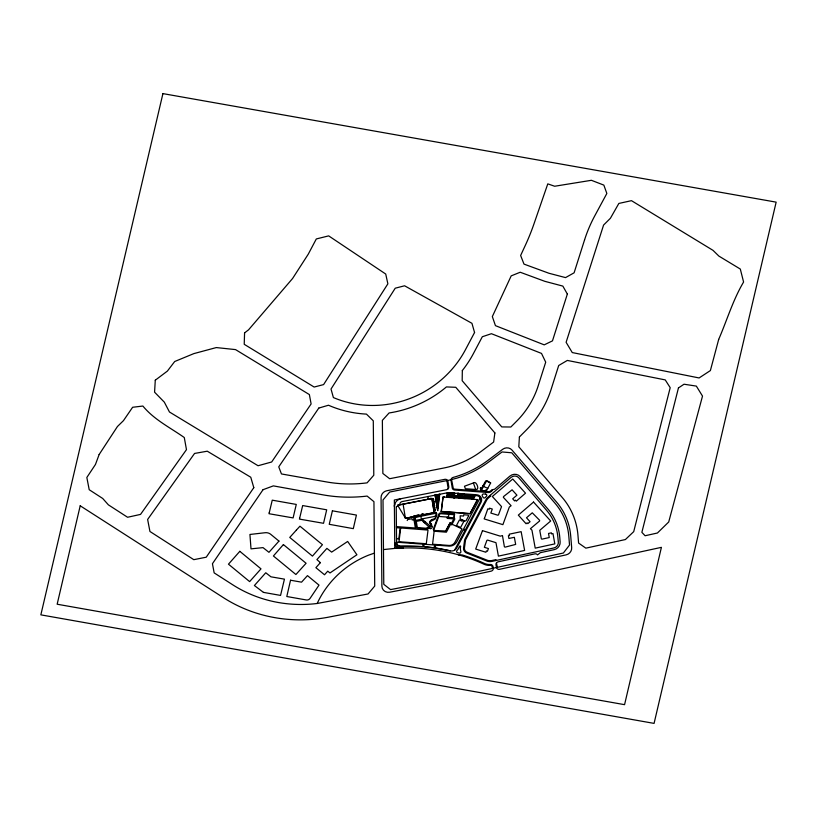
<?xml version="1.0" encoding="UTF-8"?>
<svg xmlns="http://www.w3.org/2000/svg" width="817" height="817" viewBox="0 0 817 817"><rect width="100%" height="100%" fill="white"/><g stroke="black" fill="none" stroke-linecap="round" stroke-linejoin="round"><path stroke-width="1.23" d="M453.425 496.174L452.598 496.522M458.174 495.092L458.48 493.723M451.709 495.041L451.055 494.99M458.235 495.419L457.591 495.347M450.586 493.233L450.371 494.295M449.871 492.957L449.595 494.663L450.443 494.53M453.823 493.182C455.447 492.447 454.313 496.368 453.782 494.714M454.078 493.202L453.823 493.427M461.922 494.122C462.003 497.073 460.543 494.183 461.319 493.744M460.89 497.41L461.002 496.675M451.219 493.182L451.975 493.499L450.994 494.775L451.158 493.182L451.107 494.469M451.648 494.724L451.842 493.948M451.781 494.642L451.832 493.478M458.49 493.846L457.745 493.56L457.622 494.867M437.187 500.372L437.606 500.923C437.657 501.761 435.543 502.884 438.341 501.505C435.675 499.483 440.383 500.341 436.584 501.485L436.298 502.169M450.085 495.705L449.36 496.532M461.513 496.705L460.911 496.95M429.732 528.415C430.865 530.151 434.011 525.842 431.488 525.811M461.758 494.214L461.115 493.672M459.236 496.624L458.511 497.216L458.817 496.419M448.359 494.295L448.502 493.294M453.231 493.631L453.129 494.714M459.113 494.111L459.062 495.378M459.767 495.286L459.869 494.152M455.406 496.297L454.64 496.92M450.994 494.52L451.678 494.54M454.262 497.471L453.843 497.42M459.726 497.982L459.705 497.665M465.874 495.684L465.363 496.072L465.496 495.562M465.21 495.858L465.394 495.725M450.535 493.192L449.758 492.917L450.422 492.927M451.188 493.539L451.852 493.243M453.752 493.856L453.67 494.571M458.511 497.216L459.246 496.818L458.613 497.053M458.398 493.815L458.296 494.796M449.85 494.673L450.238 494.295L450.024 494.888M453.986 494.979L454.283 494.612M454.099 495.286L454.283 494.602M461.411 495.48L461.442 495.776M434.236 530.468L432.571 544.214L449.136 545.45A5.985 5.658 -27.6 0 0 454.967 542.171L462.024 528.905L451.301 523.901M437.636 508.623L439.423 494.336L435.308 495.102L439.189 494.52M437.698 510.564L435.114 495L437.698 510.564L439.76 494.142M436.064 531.367L435.655 530.57M441.282 511.524L443.1 497.063M444.172 497.206L444.285 496.562M447.369 497.359L447.471 496.205L461.768 497.257L461.676 498.431M447.961 492.692L447.675 494.969L461.983 496.021L462.269 493.693L462.187 494.336M447.338 517.059L447.185 518.387L453.823 518.887L451.454 523.329L450.167 522.717L445.735 531.03L434.021 530.447M454.395 517.825L454.364 513.964L448.829 514.312L448.451 517.375L454.395 517.825L454.364 513.964L440.629 512.943A1.603 1.522 -27.6 0 0 438.943 514.016L433.255 529.385L434.266 531.213L446.388 532.194L450.647 524.187L451.811 524.728L454.855 518.999L453.721 517.008L454.415 518.254M464.301 493.846L463.678 498.544M472.553 499.167L474.207 496.052L464.74 495.347L464.342 498.554M465.047 498.676L465.098 496.001M470.132 513.658L477.598 499.616L443.008 496.981L441.221 511.524L470.132 513.658L441.19 511.381M472.124 499.197L472.41 496.583L465.333 496.052L472.451 496.654M472.134 499.207L472.44 496.644M433.061 499.279L433.337 499.258M433.337 501.24L433.735 501.413M434.287 505.723L434.45 505.723M436.891 500.3L436.584 501.485L436.166 500.923M457.52 495.153C459.266 494.755 457.765 495.684 457.704 493.917L458.408 493.631M449.146 493.366L449.033 494.285M436.278 495.562L435.747 496.44L436.115 495.531M438.658 495.102L438.423 495.888M451.893 496.154C450.208 497.757 453.547 495.408 451.362 497.032M456.335 496.491C454.65 498.094 457.99 495.745 455.804 497.369M470.388 497.563C468.692 499.167 472.042 496.818 469.857 498.441M437.136 496.348L436.738 497.379L437.514 496.624M437.361 502.547L437.698 502.557M436.84 500.382L437.269 500.014M448.533 494.857L448.85 492.774L448.727 493.294M452.832 493.57L452.955 493.049L452.608 495.02M459.481 494.091L459.603 493.57L459.266 495.572M451.117 496.675C452.761 494.724 449.564 497.349 450.739 495.878M455.13 496.113L454.63 496.899L454.967 496.072M460.88 495.664L461.523 495.694M400.912 498.697A7.802 7.373 -27.6 0 0 394.407 506.428A7.925 7.486 -27.6 0 1 394.54 504.988L394.795 504.048M437.197 498.176L436.697 499.483L437.677 499.258C437.473 498.932 436.431 496.511 438.035 497.624C436.942 498.472 437.044 498.452 437.646 498.064M437.606 497.185L437.452 498.115M437.238 501.372L436.595 502.435M437.932 499.902L437.289 500.964M437.912 501.066L437.381 501.934M437.851 504.804C436.135 506.397 439.475 504.018 437.32 505.672M451.27 495.786L451.311 496.624M453.159 495.99L453.2 496.777M457.03 496.307L456.907 497.053L457.285 496.481M458.97 496.45L458.837 497.257M465.874 496.195C463.862 498.013 467.824 495.306 465.22 497.267M467.538 496.256C464.822 501.087 469.714 493.611 466.313 498.411M468.805 496.91C466.711 498.85 470.786 495.95 468.151 497.972M472.277 497.482L471.879 498.503L472.635 497.727M436.431 513.117L435.471 512.034L434.266 512.269L434.756 513.474L414.954 517.457L414.546 516.661L420.867 516.283L421.368 519.275L415.312 520.47L416.425 527.22A1.471 1.389 -27.6 0 0 417.681 528.344L426.893 529.028A1.471 1.389 -27.6 0 0 428.108 528.548L431.672 524.79L430.682 523.401A1.399 1.328 -27.6 0 1 431.039 521.215L434.44 519.459A1.195 1.123 -27.6 0 0 435.032 518.805C436.482 517.304 438.433 511.36 434.685 513.066M429.507 527.853L431.284 525.893M458.531 554.855L458.562 554.784A5.964 5.637 -27.6 0 0 460.941 554.947A4.126 3.901 -27.6 0 1 462.708 555.09A183.233 173.245 -27.6 0 1 484.45 563.444A12.163 11.499 -27.6 0 0 490.333 564.506A2.757 2.604 -27.6 0 1 493.039 566.549L493.356 568.336A2.757 2.604 -27.6 0 1 491.272 571.114L429.619 584.502L389.719 592.223A6.883 6.505 -27.6 0 1 381.886 586.116L381.069 497.553A6.883 6.505 -27.6 0 1 386.809 490.741L444.908 479.313A2.757 2.604 -27.6 0 1 447.93 481.376L448.788 486.585A2.757 2.604 -27.6 0 1 446.531 489.7L394.345 499.994L394.795 548.391L383.459 549.586M456.877 496.266L456.499 497.002L457.142 497.032M449.044 496.246L449.483 495.674M434.981 517.038L436.053 514.138M435.022 518.826L435.001 518.866A1.879 1.777 -27.6 0 0 434.001 519.091L430.661 520.654A2.022 1.91 -27.6 0 0 430.15 523.809L431.499 525.014L430.334 526.209L422.44 519.367M433.735 530.019L439.362 514.812A1.603 1.522 -27.6 0 1 441.047 513.73L454.773 514.751M436.595 498.768L437.105 497.757L437.616 498.207L436.595 498.768L436.176 498.217M438.709 495.858L437.728 495.868L437.851 496.838L438.218 495.837M433.909 503.599L433.99 503.538M437.034 500.443L436.217 501.025L437.606 500.923L437.381 501.424L436.462 500.504M435.747 496.44L436.595 495.786M436.472 497.798L436.227 498.319L437.616 498.207L437.401 498.707L436.472 497.798L437.105 497.757M451.188 492.906L451.995 492.968M457.694 493.325L458.511 493.345L457.98 493.305M445.745 531.04L450.177 522.727M456.437 525.566L459.409 519.959L462.146 521.246L462.402 520.123L464.097 520.919L460.594 527.496L456.427 525.556M473.319 499.299L475.32 495.541M480.539 487.759L480.907 488.637A1.511 1.43 -27.6 0 0 482.061 490.69L485.543 490.946A1.236 1.174 -27.6 0 0 486.779 490.261L490.649 482.98L487.514 481.519A1.236 1.174 -27.6 0 0 485.87 482.091L483.47 486.585L482.97 485.747L483.378 486.544L482.04 489.066L480.488 487.851A1.511 1.43 -27.6 0 0 481.642 489.894M481.632 488.27L485.451 481.295A1.236 1.174 -27.6 0 1 487.095 480.723L490.649 482.98M470.051 513.515L477.496 499.534M480.222 497.767L463.658 528.926L465.424 529.753M454.528 550.229L480.243 501.893A4.585 4.34 -27.6 0 0 476.781 495.643L464.189 494.724M455.038 496.501L454.63 496.899L455.416 496.767M470.439 496.746L470.633 496.593M436.932 496.297L436.492 497.41M496.45 562.974L497.369 567.345M431.182 524.106L430.273 522.604M435.737 495.664L435.512 496.225M437.054 497.287L436.829 497.849M436.349 498.319L436.012 499.197M437.361 501.158L437.146 501.72M437.299 504.896L437.075 505.468M451.352 496.256L451.127 496.828M454.62 496.205L454.415 496.726M455.784 496.593L455.569 497.165M465.2 496.317L464.934 497.002M466.936 496.368L466.681 496.991M466.282 497.39L465.996 498.135M468.131 497.022L467.865 497.716M469.836 497.665L469.612 498.227M471.603 497.594L471.338 498.278M436.932 498.104L436.38 499.524M449.34 495.357L448.901 496.47M453.006 495.96L452.792 496.675M460.88 496.409L460.226 498.237L458.725 497.9L459.246 496.746L460.502 497.359M472.063 497.43L471.542 498.441L472.328 498.544M320.417 562.586L315.893 567.682L324.523 574.78L327.729 571.175L329.986 572.942L356.906 554.763L347.664 541.457L331.651 552.118L326.902 548.381L316.904 559.604L320.427 562.688M452.761 496.613L453.118 496.613M451.883 493.019L451.28 492.957M465.598 496.103L465.139 495.613L465.751 495.766M423.451 521.787L421.766 520.296L416.292 521.379L417.293 527.425M424.289 522.706L425.259 521.685M427.7 527.751L428.956 526.434L429.374 527.231L423.369 521.879M435.308 495.102L437.657 508.654M447.839 492.692L402.127 501.567A2.757 2.604 -27.6 0 0 399.86 504.589L396.439 506.693M456.928 496.991L456.203 497.002M454.242 495.204L453.731 495.173M430.62 520.429L433.173 519.112M374.421 553.119L368.692 555.111A91.77 86.776 -27.6 0 0 317.17 603.487M492.1 489.853L494.663 489.199L509.869 476.127A7.343 6.944 -27.6 0 1 520.204 476.668L548.033 509.154A55.076 52.074 -27.6 0 1 559.768 537.331L560.135 541.865A7.343 6.944 -27.6 0 1 554.181 549.667L540.292 552.69L537.545 554.906A2.757 2.604 -27.6 0 0 534.788 553.875L498.207 561.81A2.757 2.604 -27.6 0 0 496.001 564.966L496.522 567.652A2.757 2.604 -27.6 0 0 499.258 569.367L566.089 554.876A6.883 6.505 -27.6 0 0 571.675 547.625L570.715 535.993A66.187 62.582 -27.6 0 0 556.612 502.138L512.014 450.085A6.883 6.505 -27.6 0 0 502.68 449.299L488.229 460.165A99.112 93.71 -27.6 0 1 455.181 476.842L453.088 477.434A2.757 2.604 -27.6 0 0 451.025 480.498L452.25 487.933A2.757 2.604 -27.6 0 0 454.609 490.037L488.3 492.528A3.676 3.472 -27.6 0 0 491.078 491.599L491.63 491.129A1.379 1.297 -27.6 0 0 492.11 489.934L490.496 490.956A2.757 2.604 -27.6 0 1 488.413 491.65L454.722 489.158A1.838 1.736 -27.6 0 1 453.149 487.759L451.576 479.63M438.443 495.899L438.647 496.777L437.851 496.838M447.645 480.57L456.877 478.149A100.961 95.456 -27.6 0 0 489.312 461.544L502.047 451.964L511.789 452.792L555.121 503.354A64.247 60.744 -27.6 0 1 568.806 536.228L569.531 545.031L563.373 553.017L429.211 582.143L390.567 589.608L383.786 584.329L383.01 499.953L389.668 492.048L447.573 480.447M428.261 498.625L428.435 499.248L427.904 496.47M430.743 498.135L430.845 498.768M397.654 505.304L431.979 498.493L397.603 505.192L405.579 518.376M432.622 498.983L433.48 498.789L432.54 498.881L432.744 499.616M432.683 499.718L433.613 499.647L432.724 499.82M432.979 501.138L433.827 500.933L432.887 501.035L433.092 501.771M433.97 501.801L433.061 501.924L433.97 501.801L433.786 500.862M433.429 504.13L433.245 503.19L434.154 503.068L434.327 503.946L433.429 504.13L434.164 503.772M433.286 503.292L434.184 503.088M433.684 505.437L434.501 505.161L434.685 506.101C433.459 505.948 435.022 506.652 433.602 505.335L434.542 505.274M434.144 508.429L433.96 507.49C436.829 507.183 432.734 509.022 434.981 508.245M434.511 510.37L434.307 509.645L435.247 509.573L434.327 509.696M434.45 510.472L435.379 510.349L434.491 510.584M413.8 516.089L414.433 516.007M417.252 515.425L419.131 515.057M413.555 516.303L415.965 516.252M417.324 515.558L419.734 515.507M422.032 514.628L423.911 514.23M413.943 516.324L414.536 516.201M415.199 516.078L415.792 515.946M417.691 515.588L418.498 515.139M405.538 518.233L434.256 512.555M403.108 504.263L405.436 518.397L434.338 512.678L434.756 513.474M415.587 519.285L412.217 519.959L412.003 518.693L407.612 519.571L407.213 520.552M417.273 527.547A1.471 1.389 -27.6 0 1 416.016 526.424L414.536 516.599M436.012 516.16L422.348 518.846L422.45 519.377M405.426 518.387L413.504 516.804L415.353 528.017L396.408 526.597M437.452 498.309L437.667 498.482M459.624 497.635L459.358 497.931M452.342 494.469L452.455 493.57M437.483 496.389L438.862 496.276L438.647 496.777L437.728 495.868M403.353 548.013L394.795 548.391C425.248 546.236 456.274 551.393 484.032 564.241A13.082 12.367 -27.6 0 0 490.343 565.374A1.838 1.736 -27.6 0 1 492.151 566.743L492.457 568.407M447.818 492.651L476.893 494.775A5.505 5.208 -27.6 0 1 481.05 502.281L456.734 547.962A5.505 5.208 -27.6 0 1 450.422 550.852A184.233 174.195 -27.6 0 0 400.636 546.297A4.126 3.901 -27.6 0 1 396.572 542.856M449.37 496.001L449.922 496.266M465.7 496.787L466.241 497.053M468.631 497.492L469.172 497.767M472.103 498.064L472.645 498.329M436.983 498.921L437.677 499.258M437.759 500.484L438.31 500.75M437.064 501.955L437.616 502.22M436.564 499.228L437.136 499.248M436.983 496.961L437.534 497.236M466.834 497.921L467.436 498.237M475.698 489.506C480.008 490.374 476.689 481.989 474.524 482.53L464.485 486.238L465.363 488.729L475.698 489.495L473.39 482.949M461.819 497.339L447.471 496.205M438.749 516.426L447.348 517.079M417.426 527.537L428.241 528.415M396.419 527.711L400.187 527.996L398.808 538.903L396.521 538.73M465.547 496.001L464.944 495.929M450.422 550.852L435.287 548.003L435.655 545.082L449.003 546.093A7.843 7.424 -27.6 0 0 456.815 541.794L463.127 529.906L464.893 530.744M449.687 494.857L450.31 494.857M483.562 486.432L487.769 488.392M480.947 488.556L482.04 489.066M490.18 495.347L490.762 495.99L488.546 497.9A8.262 7.813 -27.6 0 0 486.585 500.341L465.915 539.189A4.585 4.34 -27.6 0 0 465.424 540.691L464.464 547.809A4.585 4.34 -27.6 0 0 467.324 552.353L486.595 559.972A8.262 7.813 -27.6 0 0 488.423 560.564L488.903 560.646A8.262 7.813 -27.6 0 0 491.834 560.523L495.939 559.635L496.093 560.482M462.953 493.744L462.31 498.401M447.277 492.722L446.654 497.247M439.291 494.806L435.614 495.531M451.392 523.932L451.811 524.728M433.347 498.789L433.613 499.647M435.236 510.237L435.206 509.471M429.926 525.423L430.345 526.219M422.971 513.832L423.512 514.761M422.338 513.924L422.889 514.924M421.746 514.036L422.256 515.006M417.038 515.037L417.548 516.007M414.903 519.683L415.455 520.449L414.944 517.396M446.899 480.733L448.216 488.678M431.917 498.401L434.276 512.698M431.887 498.441L434.144 512.698M394.764 543.019L394.866 543.754A5.964 5.637 -27.6 0 0 400.636 548.044A5.964 5.637 -27.6 0 1 394.734 542.641L394.744 542.651M396.572 542.866L396.551 542.182L423.032 544.163L422.716 546.634L400.626 546.277A4.126 3.901 -27.6 0 1 396.562 542.559L396.235 506.897M486.125 489.781A1.236 1.174 -27.6 0 1 485.737 490.037M426.923 528.191A1.471 1.389 -27.6 0 1 426.474 528.231M468.652 515.701L466.303 520.286A1.471 1.389 -27.6 0 1 464.464 520.919L460.257 518.948L460.175 515.803L463.566 516.048L463.729 514.771L468.141 515.098L468.652 515.741M462.33 370.53L462.177 380.702L501.771 426.913L510.85 427.015L516.548 421.296A87.194 82.446 -27.6 0 0 538.158 385.941L545.705 362.166L541.508 353.414L491.425 333.704L482.326 336.737L473.513 353.393A110.142 104.137 -27.6 0 1 462.33 370.53M244.579 332.897L244.222 344.304L314.147 387.044L323.603 384.593L387.871 283.836L385.726 274.042L328.669 235.878L316.312 238.952L308.254 254.189L292.578 278.505L248.572 329.813L244.579 332.897M460.574 546.297L460.42 547.482A8.721 8.241 -27.6 0 0 460.839 551.322A1.379 1.297 -27.6 0 1 459.134 553.099L457.54 552.66A1.379 1.297 -27.6 0 1 457.02 550.495A7.343 6.944 -27.6 0 0 458.337 548.707L459.787 546.032L460.574 546.297M155.281 380.201L154.576 392.18L164.329 402.158L169.466 412.003L258.06 465.741L271.663 461.993L311.114 403.945L309.367 394.57L235.551 349.605L216.311 347.572L193.823 353.618L174.695 361.512L167.393 371.081L155.281 380.201M519.398 436.983L518.805 446.787L562.3 497.543A73.428 69.425 -27.6 0 1 577.946 535.115L578.599 543.06L585.84 548.146L625.383 539.557L633.716 531.642L670.195 387.677L665.232 379.895L567.335 360.43L558.705 365.495L551.148 389.28A100.961 95.466 -27.6 0 1 526.128 430.222L519.398 436.983M400.667 527.966L399.002 541.722L426.29 543.744L428.016 530.07L400.667 527.966M424.146 544.234L423.839 546.726L434.174 547.86L434.521 545L424.146 544.234M464.526 540.619L463.566 547.737A5.505 5.208 -27.6 0 0 466.997 553.18L486.176 560.768A9.181 8.681 -27.6 0 0 491.987 561.381L553.865 547.952A5.505 5.208 -27.6 0 0 558.328 542.1L557.858 537.014A53.238 50.337 -27.6 0 0 546.593 510.308L518.785 477.833A5.505 5.208 -27.6 0 0 511.023 477.434L487.963 497.247A9.181 8.681 -27.6 0 0 485.778 499.963L465.108 538.822A5.505 5.208 -27.6 0 0 464.526 540.619M494.877 432.939L493.631 442.028L480.805 451.678A87.194 82.446 -27.6 0 1 443.948 467.988L389.638 478.721L382.856 473.472L382.366 420.367L389.086 412.963A110.142 104.137 -27.6 0 0 446.419 386.921L455.774 387.299L494.877 432.939M455.089 496.593L454.834 497.767L453.925 498.104L453.118 497.379L453.721 496.072L455.089 496.593M162.92 93.608L40.85 614.854L654.08 723.392L776.15 202.146L162.92 93.608M80.209 505.794L57.159 604.223L624.566 704.663L661.413 547.349L431.723 597.196L328.771 617.111A145.712 137.767 -27.6 0 1 223.552 597.738L80.209 505.794M269.232 512.81L269.018 513.719L293.109 517.917L296.275 504.426L272.255 500.167L269.232 512.81M263.442 592.376L254.393 585.534L265.76 572.768L270.958 576.822L284.439 579.141L280.558 595.409L263.442 592.376M299.655 518.192L299.441 519.101L323.532 523.299L326.698 509.808L302.678 505.56L299.655 518.192M290.535 580.223L286.798 596.512L306.283 599.964A3.666 3.472 -27.6 0 0 310.113 598.33L318.998 585.125L307.468 575.628L301.555 582.164L290.535 580.223M332.396 510.819L329.241 524.31L353.301 528.64L356.416 515.067L332.396 510.819M678.447 387.932L641.866 532.337L645.093 535.748L657.419 533.011L668.714 521.992L702.508 396.092L696.35 386.104L684.023 384.225L678.447 387.932M718.684 339.412L710.382 370.571L699.097 377.954L572.257 352.566L566.11 342.303L603.579 225.073L610.411 218.272L618.847 203.443L631.47 200.665L713.016 250.359L718.868 256.078L740.314 269.059L743.582 282.028C732.859 300.145 727.048 320.152 718.684 339.412M567.345 294.069L552.476 340.863L544.224 344.856L495.439 325.646L492.334 316.577L511.197 275.87L520.204 272.245L544.786 281.314L562.852 286.103L567.345 294.069M584.563 239.881L574.106 272.807L565.548 277.606L548.963 273.266L523.993 264.105L520.633 255.486L525.239 245.549A234.05 221.305 -27.6 0 0 533.95 223.95L547.788 183.866L554.661 186.245L591.406 180.302L603.845 185.112L606.847 193.466L594.837 215.719A142.27 134.519 -27.6 0 0 584.563 239.881M482.469 530.642L475.688 549.065L485.901 552.251L486.391 550.934L487.432 551.25L488.423 548.564L484.358 547.298L486.922 540.333L487.596 540.098L495.97 542.662L498.401 556.132L524.626 550.433L521.144 531.663L509.246 534.185L509.481 535.482L508.388 535.727L508.899 538.464L514.353 537.31L515.67 544.418L505.192 547.124L504.416 546.869L502.455 535.564L500.31 536.166L482.469 530.642M99.143 454.518L95.466 464.454L86.837 477.475L89.206 489.72L102.707 498.472L108.395 504.855L127.575 517.263L140.534 514.404L186.47 449.646L184.285 437.534C170.028 427.495 154.035 419.652 142.883 406.039L132.62 407.274L123.469 420.632L117.454 426.505L99.143 454.518M484.41 518.274L484.175 518.907L502.894 524.657L509.318 507.071L511.105 505.723L503.323 497.308L503.589 496.542L512.085 489.812L516.926 495.173L512.698 498.819L514.567 500.892L515.425 500.167L516.313 501.148L525.515 493.172L512.739 479.017L492.334 496.501L501.546 506.601L498.503 514.833L497.9 515.231L490.823 513.056L492.283 509.042L489.557 508.205L489.179 509.236L487.831 508.817L484.471 518.295M474.565 332.509L465.476 349.676A100.961 95.466 -27.6 0 1 333.387 397.562L331.018 389.025L395.234 288.197L404.589 285.787L471.94 323.318L474.565 332.509M318.793 408.071L278.75 466.844L281.457 473.952L326.432 481.918A133.089 125.838 -27.6 0 0 367.088 482.857L373.788 475.239L373.287 420.826L366.445 414.107A110.142 104.137 -27.6 0 1 328.495 405.232L318.793 408.071M253.801 487.647L206.241 557.194L193.803 559.676L149.94 531.479L147.632 519.459L194.558 453.445L207.273 451.198L250.768 477.24L253.801 487.647M263.043 489.689L212.44 563.71L214.156 572.88L232.733 584.798A129.648 122.581 -27.6 0 0 317.159 603.487L368.058 593.969L374.717 586.085L373.941 501.679L367.119 496.072A146.846 138.849 -27.6 0 1 323.307 494.908L273.338 485.88L263.043 489.689M239.82 551.322L228.464 564.179L249.634 581.612L260.991 568.857L239.82 551.322M278.954 541.089L268.956 552.323L263.033 547.625L251.003 548.861L249.931 534.461L265.147 532.725A7.659 7.251 -27.6 0 1 270.744 534.338L278.954 541.089M283.397 544.582L273.409 555.989L295.907 574.514L306.089 563.27L283.397 544.582M296.397 530.08L289.759 537.433L312.451 556.122L322.439 544.704L299.951 526.189L296.397 530.08M533.532 502.047L518.335 515.108L526.066 523.748L527.118 522.839L527.833 523.626L530.059 521.716L526.505 517.764L532.265 512.81L539.506 520.163L539.628 520.95L530.417 528.691L531.949 530.172L535.217 548.136L554.825 543.887L552.976 533.583L551.567 533.889L551.373 532.837L548.524 533.46L549.259 537.555L541.845 539.169L541.314 538.72L539.751 530.315L550.689 521.001L533.532 502.047M485.615 494.091L483.695 493.948A1.379 1.297 -27.6 0 0 482.377 496.021A7.343 6.944 -27.6 0 1 483.01 497.216A1.379 1.297 -27.6 0 0 485.339 497.461A11.009 10.417 -27.6 0 1 486.381 496.327A1.379 1.297 -27.6 0 0 485.615 494.091M462.555 496.695L446.879 495.5L462.534 496.654"/></g></svg>
